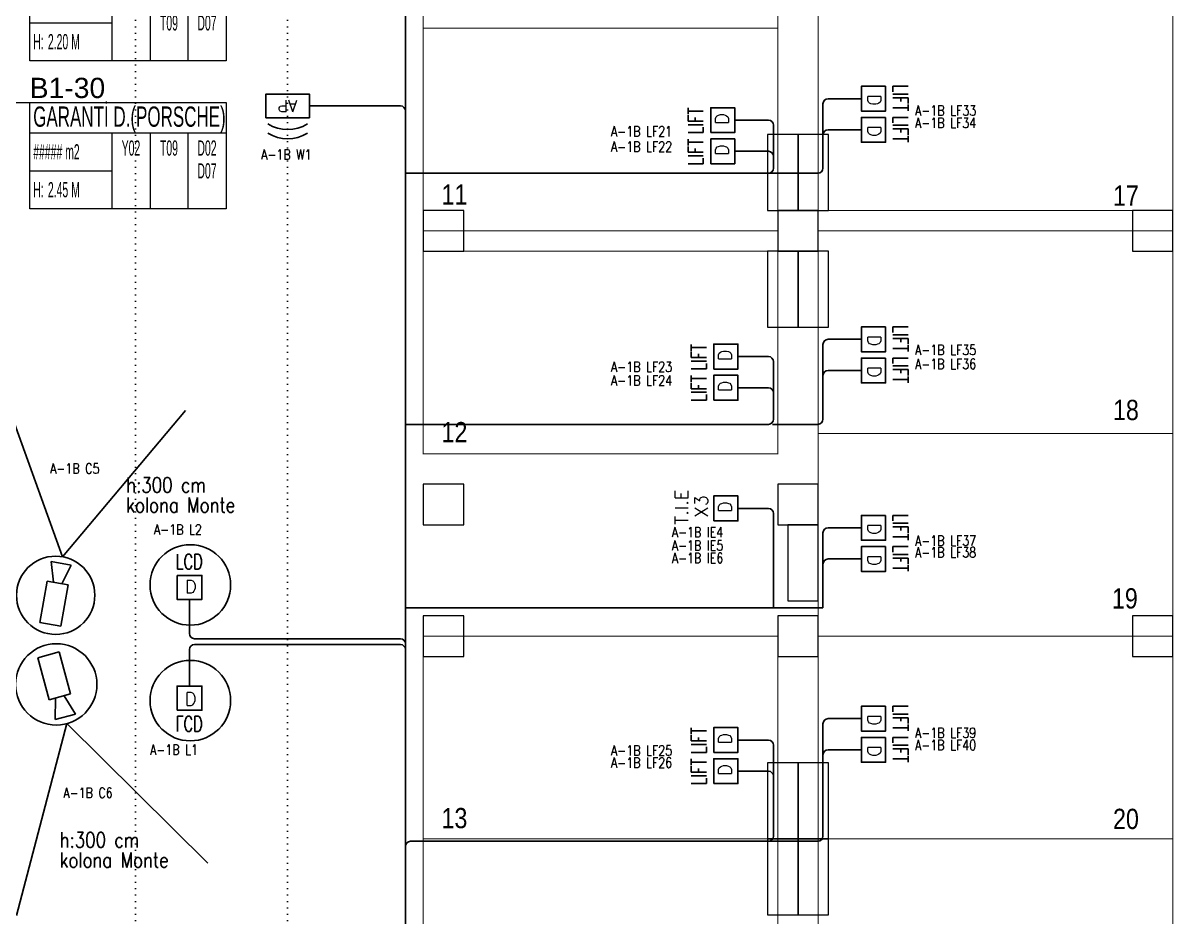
# Model space of a CAD drawing. Header units: metres. Extents: x -13621 to 152406, y -16073 to 22221.
# Drawn here: x 63650 to 65932, y 2686 to 4450 of the extents above; entities that cross this region are included whole.
import ezdxf
from ezdxf.enums import TextEntityAlignment as Align

# ---------------------------------------------------------------- set-up
doc = ezdxf.new("R2010")
doc.units = ezdxf.units.M
doc.header["$LTSCALE"] = 100
doc.header["$MEASUREMENT"] = 0
doc.linetypes.add('DOT2', pattern=[0.125, 0, -0.125])
doc.linetypes.add('HIDDEN', pattern=[0.375, 0.25, -0.125])
doc.layers.get('0').update_dxf_attribs({"color": 9, "lineweight": 9})
for name, color, linetype, lineweight in [('01', 9, 'Continuous', 9), ('05', 9, 'Continuous', 9), ('06D', 9, 'Continuous', 9), ('21', 9, 'Continuous', 9), ('21_mahal200', 9, 'Continuous', 9), ('Data  Tavan', 170, 'Continuous', 30), ('E-ACCESS POINT (KABLOSUZ ERİŞİM İÇİN)', 7, 'Continuous', 30), ('E-DAHİLİ DOME KAMERA', 7, 'Continuous', 30), ('E-DAHİLİ KAMERA', 7, 'Continuous', 30), ('E-DATA LCD EKRAN', 7, 'Continuous', 30), ('E-DATA LIFT PRIZI', 7, 'Continuous', 30), ('E-DATA PRİZİ (RJ45)', 7, 'Continuous', 30), ('E-DATA-TEKNISYEN IS EMRI', 7, 'Continuous', 30), ('E-YAZI', 7, 'Continuous', 30)]:
    doc.layers.add(name, color=color, linetype=linetype, lineweight=lineweight)
doc.styles.add('Arial', font='arial.ttf', dxfattribs={"height": 2.5})
doc.styles.add('E-YAZI', font='txttw.shx')
doc.styles.add('MuuM_TEXT-STANDART', font='ARIALN.TTF')
doc.dimstyles.new('MuuM_DIM200', dxfattribs={"dimscale": 20, "dimtxt": 2, "dimasz": 1, "dimexe": 1, "dimexo": 1, "dimgap": 1, "dimtad": 1, "dimdec": 1, "dimrnd": 0.5, "dimdsep": 46, "dimtxsty": 'MuuM_TEXT-STANDART', "dimblk": 'ARCHTICK', "dimcen": 0, "dimdle": 0.15, "dimclrd": 256, "dimclre": 256, "dimclrt": 256, "dimadec": 0, "dimazin": 0, "dimtfac": 5, "dimtdec": 1, "dimtix": 1, "dimtmove": 2, "dimatfit": 3, "dimldrblk": 'DOT', "dimfxl": 3, "dimfxlon": 1, "dimtolj": 1, "dimlwd": -1, "dimlwe": -1, "dimarcsym": 0})

# ---------------------------------------------------------------- blocks, each defined once
blk = doc.blocks.new('E-DATA-TEKNISYEN IS EMRI')
at = {"layer": 'E-DATA PRİZİ (RJ45)', "color": 6}
blk.add_line((0, 0), (0, 42), dxfattribs=at)
blk.add_lwpolyline([(-24.6, 89.6), (24.6, 89.6), (24.6, 42), (-24.6, 42)], close=True, dxfattribs=at)
at = {"layer": 'E-DATA PRİZİ (RJ45)', "color": 6, "style": 'E-YAZI'}
for s, p in [('T.I.E', (-32.1, 140.4)), ('X3', (-17.8, 101.3)), ('D', (-8.8, 54.6))]:
    blk.add_text(s, height=25.6, rotation=0, dxfattribs=at).set_placement(p)
blk = doc.blocks.new('E-DATA LCD EKRAN')
at = {"layer": 'E-DATA PRİZİ (RJ45)', "color": 1}
blk.add_line((0, 0), (0, 42), dxfattribs=at)
blk.add_lwpolyline([(-24.6, 89.6), (24.6, 89.6), (24.6, 42), (-24.6, 42)], close=True, dxfattribs=at)
blk.add_circle((1.6, 70.7), 79.4, dxfattribs=at)
at = {"layer": 'E-DATA PRİZİ (RJ45)', "color": 1, "style": 'E-YAZI'}
blk.add_text('D', height=25.6, dxfattribs=at).set_placement((-8.8, 54.6))
at = {"layer": 'E-YAZI', "color": 1, "style": 'E-YAZI', "width": 0.7}
blk.add_text('LCD', height=30, dxfattribs=at).set_placement((-27, 101.6))
blk = doc.blocks.new('*U215')
at = {"layer": 'E-ACCESS POINT (KABLOSUZ ERİŞİM İÇİN)', "color": 4}
blk.add_lwpolyline([(-2.39, 3.24), (2.39, 3.24), (2.39, 0.65), (-2.39, 0.65)], close=True, dxfattribs=at)
at = {"layer": 'E-ACCESS POINT (KABLOSUZ ERİŞİM İÇİN)', "color": 3}
for centre in [(0, 1.56), (0, 0.55)]:
    blk.add_arc(centre, 3.99, 57.1828, 122.8172, dxfattribs=at)
at = {"layer": 'E-ACCESS POINT (KABLOSUZ ERİŞİM İÇİN)', "color": 3, "style": 'E-YAZI'}
blk.add_text('AP', height=1.28, dxfattribs=at).set_placement((-1.05, 1.31))
blk = doc.blocks.new('E-DATA LIFT PRIZI')
at = {"layer": 'E-DATA LIFT PRIZI', "color": 2}
blk.add_line((0, 0), (0, 42), dxfattribs=at)
blk.add_lwpolyline([(-24.6, 89.6), (24.6, 89.6), (24.6, 42), (-24.6, 42)], close=True, dxfattribs=at)
at = {"layer": 'E-DATA LIFT PRIZI', "color": 2, "style": 'E-YAZI', "width": 0.7}
blk.add_text('LIFT', height=30, dxfattribs=at).set_placement((-28, 104.2))
at = {"layer": 'E-DATA LIFT PRIZI', "color": 2, "style": 'E-YAZI'}
blk.add_text('D', height=25.6, dxfattribs=at).set_placement((-8.8, 54.6))
blk = doc.blocks.new('100_DAHİLİ DOME KAMERA')
at = {"layer": 'E-DAHİLİ DOME KAMERA', "color": 4}
for p, q in [((-1.936, 0.715), (-1.936, -0.689)), ((0.82, 0.715), (-1.936, 0.715)), ((0.82, -0.689), (0.82, 0.715)), ((0.82, 0.294), (2.131, 0.668)), ((2.131, 0.668), (2.131, -0.643)), ((-1.936, -0.689), (0.82, -0.689)), ((0.82, -0.268), (2.131, -0.643))]:
    blk.add_line(p, q, dxfattribs=at)
at = {"layer": 'E-DAHİLİ DOME KAMERA', "color": 4, "linetype": 'Continuous'}
blk.add_circle((0, 0), 2.566, dxfattribs=at)
at = {"layer": 'E-DAHİLİ KAMERA', "color": 4}
for q in [(13.416, 6.264), (13.416, -6.264)]:
    blk.add_line((2.566, 0), q, dxfattribs=at)
blk = doc.blocks.new('p-kolon_80x80')
blk.add_lwpolyline([(-40, -40), (40, -40), (40, 40), (-40, 40)], close=True)
blk = doc.blocks.new('1.bod.mimari.elk')
at = {"layer": '01'}
for p in [(8480, -4590), (9180, -4590), (9880, -4590), (8480, -5130), (9180, -5130), (8480, -5390), (9180, -5390), (9880, -5390)]:
    blk.add_blockref('p-kolon_80x80', p, dxfattribs=at)
blk = doc.blocks.new('p-işyeri')
at = {"color": 0, "const_width": 2}
blk.add_lwpolyline([(200, 0), (200, 700), (-200, 700), (-200, 0)], close=True, dxfattribs=at)
blk = doc.blocks.new('p-birim')
blk.add_lwpolyline([(0, 0), (1, 0), (1, 1), (0, 1)], close=True)
blk = doc.blocks.new('0_roomno2')
blk.add_lwpolyline([(19.38, -10.5), (0, -10.5), (0, 0), (19.38, 0)], close=True)
for points in [[(0, -3), (19.38, -3)], [(8.12, -3), (8.12, -10.5)], [(11.88, -3), (11.88, -10.5)], [(15.62, -3), (15.62, -10.5)], [(0, -6.75), (8.12, -6.75)]]:
    blk.add_lwpolyline(points)
at = {"style": 'MuuM_TEXT-STANDART', "width": 0.6}
blk.add_text('H:', height=1.5, dxfattribs=at).set_placement((0.35, -8.61), align=Align.MIDDLE_LEFT)
at = {"style": 'Arial'}
blk.add_attdef('ODANO', (0, 1.17), '', height=2, dxfattribs=at)
blk.add_attdef('MEKANADI', text='', height=2, dxfattribs=at).set_placement((0.35, -3), align=Align.BOTTOM_LEFT)
at = {"style": 'MuuM_TEXT-STANDART', "width": 0.6}
for tag, p in [('M2', (0.35, -4.88)), ('TEMIZTAVANYUKSEKLIGI', (1.8, -8.61))]:
    blk.add_attdef(tag, text='', height=1.5, dxfattribs=at).set_placement(p, align=Align.MIDDLE_LEFT)
for tag, p in [('YER01', (10, -4.5)), ('TAVAN01', (13.75, -4.5)), ('DUVAR01', (17.5, -4.5)), ('YER02', (10, -6.75)), ('TAVAN02', (13.75, -6.75)), ('DUVAR02', (17.5, -6.75)), ('YER03', (10, -9)), ('TAVAN03', (13.75, -9)), ('DUVAR03', (17.5, -9))]:
    blk.add_attdef(tag, text='', height=1.5, dxfattribs=at).set_placement(p, align=Align.MIDDLE_CENTER)
blk = doc.blocks.new('_ArchTick')
at = {"color": 0, "linetype": 'ByBlock', "const_width": 0.15}
blk.add_lwpolyline([(-0.5, -0.5), (0.5, 0.5)], dxfattribs=at)
blk = doc.blocks.new('_Dot')
at = {"color": 0, "linetype": 'ByBlock', "lineweight": -2}
blk.add_line((-0.5, 0), (-1, 0), dxfattribs=at)
at = {"color": 0, "linetype": 'ByBlock', "const_width": 0.5}
blk.add_lwpolyline([(-0.25, 0, 1), (0.25, 0, 1)], format="xyb", close=True, dxfattribs=at)
blk = doc.blocks.new('1.bod.mimari1.elk')
at = {"layer": '06D', "linetype": 'DOT2'}
for points in [[(7872.5, -3317.79), (7872.5, -7740, 0.4142136), (8472.5, -8340), (11395.6, -8340)], [(8172.5, -3317.79), (8172.5, -7740, 0.4142136), (8472.5, -8040), (11395.6, -8040)]]:
    blk.add_lwpolyline(points, format="xyb", dxfattribs=at)
at = {"layer": '01'}
blk.add_blockref('p-kolon_80x80', (9180, -5390), dxfattribs=at)
at = {"layer": '05', "xscale": 60, "yscale": 150}
for p in [(9120, -4550), (9180, -4550), (9120, -4780), (9180, -4780), (9160, -5320), (9120, -5790), (9180, -5790), (9120, -5940), (9180, -5940)]:
    blk.add_blockref('p-birim', p, dxfattribs=at)
at = {"layer": '06D', "color": 89, "linetype": 'HIDDEN', "true_color": 0x2e4d23, "rotation": 90}
for p in [(9140, -3990), (9920, -4350), (9140, -4390), (9920, -4790), (9140, -4830), (9920, -5190), (9140, -5590), (9920, -5590), (9140, -5990), (9920, -5990)]:
    blk.add_blockref('p-işyeri', p, dxfattribs=at)
at = {"layer": '21_mahal200'}
ref = blk.add_blockref('0_roomno2', (7663.28, -4044.64), dxfattribs=dict(at, xscale=20, yscale=20, zscale=20))
ref.add_attrib('ODANO', 'B1-31', (7663.28, -4036), dxfattribs={"layer": '0', "height": 40, "style": 'Arial'})
ref.add_attrib('MEKANADI', 'G. SOR. O.(PORSCHE)', dxfattribs={"layer": '0', "height": 40, "style": 'Arial', "width": 0.6}).set_placement((7670.28, -4104.64), align=Align.BOTTOM_LEFT)
ref.add_attrib('M2', '##### m2', dxfattribs={"layer": '0', "height": 30, "style": 'MuuM_TEXT-STANDART', "width": 0.6}).set_placement((7670.28, -4142.14), align=Align.MIDDLE_LEFT)
ref.add_attrib('TEMIZTAVANYUKSEKLIGI', '2.20 M', dxfattribs={"layer": '0', "height": 30, "style": 'MuuM_TEXT-STANDART', "width": 0.6}).set_placement((7699.28, -4216.8), align=Align.MIDDLE_LEFT)
ref.add_attrib('YER01', 'Y02', dxfattribs={"layer": '0', "height": 30, "style": 'MuuM_TEXT-STANDART', "width": 0.6}).set_placement((7863.28, -4134.64), align=Align.MIDDLE_CENTER)
ref.add_attrib('TAVAN01', 'T05', dxfattribs={"layer": '0', "height": 30, "style": 'MuuM_TEXT-STANDART', "width": 0.6}).set_placement((7938.28, -4134.64), align=Align.MIDDLE_CENTER)
ref.add_attrib('DUVAR01', 'D02', dxfattribs={"layer": '0', "height": 30, "style": 'MuuM_TEXT-STANDART', "width": 0.6}).set_placement((8013.28, -4134.64), align=Align.MIDDLE_CENTER)
ref.add_attrib('TAVAN02', 'T09', dxfattribs={"layer": '0', "height": 30, "style": 'MuuM_TEXT-STANDART', "width": 0.6}).set_placement((7938.28, -4179.64), align=Align.MIDDLE_CENTER)
ref.add_attrib('DUVAR02', 'D07', dxfattribs={"layer": '0', "height": 30, "style": 'MuuM_TEXT-STANDART', "width": 0.6}).set_placement((8013.28, -4179.64), align=Align.MIDDLE_CENTER)
ref = blk.add_blockref('0_roomno2', (7663.28, -4336.7), dxfattribs=dict(at, xscale=20, yscale=20, zscale=20))
ref.add_attrib('ODANO', 'B1-30', (7663.28, -4328.06), dxfattribs={"layer": '0', "height": 40, "style": 'Arial'})
ref.add_attrib('MEKANADI', 'GARANTİ D.(PORSCHE)', dxfattribs={"layer": '0', "height": 40, "style": 'Arial', "width": 0.6}).set_placement((7670.28, -4396.7), align=Align.BOTTOM_LEFT)
ref.add_attrib('M2', '##### m2', dxfattribs={"layer": '0', "height": 30, "style": 'MuuM_TEXT-STANDART', "width": 0.6}).set_placement((7670.28, -4434.2), align=Align.MIDDLE_LEFT)
ref.add_attrib('TEMIZTAVANYUKSEKLIGI', '2.45 M', dxfattribs={"layer": '0', "height": 30, "style": 'MuuM_TEXT-STANDART', "width": 0.6}).set_placement((7699.28, -4508.86), align=Align.MIDDLE_LEFT)
ref.add_attrib('YER01', 'Y02', dxfattribs={"layer": '0', "height": 30, "style": 'MuuM_TEXT-STANDART', "width": 0.6}).set_placement((7863.28, -4426.7), align=Align.MIDDLE_CENTER)
ref.add_attrib('TAVAN01', 'T09', dxfattribs={"layer": '0', "height": 30, "style": 'MuuM_TEXT-STANDART', "width": 0.6}).set_placement((7938.28, -4426.7), align=Align.MIDDLE_CENTER)
ref.add_attrib('DUVAR01', 'D02', dxfattribs={"layer": '0', "height": 30, "style": 'MuuM_TEXT-STANDART', "width": 0.6}).set_placement((8013.28, -4426.7), align=Align.MIDDLE_CENTER)
ref.add_attrib('DUVAR02', 'D07', dxfattribs={"layer": '0', "height": 30, "style": 'MuuM_TEXT-STANDART', "width": 0.6}).set_placement((8013.28, -4471.7), align=Align.MIDDLE_CENTER)
at = {"layer": '21', "style": 'MuuM_TEXT-STANDART'}
for s, p in [('11', (8527.29, -4550.41)), ('17', (9852.82, -4552.56)), ('18', (9852.82, -4975.61)), ('12', (8527.29, -5019.46)), ('19', (9850.69, -5347.44)), ('13', (8527.29, -5781.04)), ('20', (9852.82, -5782.66))]:
    blk.add_text(s, height=40, dxfattribs=at).set_placement(p, align=Align.BOTTOM_RIGHT)
at = {"layer": '21_mahal200'}
blk.add_leader([(7392.74, -4336.7), (7663.28, -4336.7)], dimstyle='MuuM_DIM200', override={"dimasz": 1, "dimfxl": 10}, dxfattribs=at)

msp = doc.modelspace()

# ---------------------------------------------------------------- linework, layer by layer
at = {"layer": 'Data  Tavan'}
for p, q in [((64405.1, 4565.9), (64405.1, 4153.4)), ((65229.2, 4287.8), (65229.2, 4290.7)), ((65263.1, 4300.7), (65239.2, 4300.7)), ((64215.6, 4286.4), (64395.1, 4286.4)), ((65229.2, 4287.8), (65229.2, 4223.4)), ((65097.2, 4258.3), (65121.5, 4258.3)), ((65131.5, 4186.8), (65131.5, 4248.3)), ((65229.2, 4223.4), (65229.2, 4163.4)), ((65263.1, 4239.2), (65239.2, 4239.2)), ((65097.2, 4196.8), (65121.5, 4196.8)), ((65131.5, 4186.8), (65131.5, 4163.4)), ((64405.1, 3658), (64405.1, 4153.4)), ((64405.1, 4153.4), (65121.5, 4153.4)), ((65219.2, 4153.4), (65121.5, 4153.4)), ((65229.2, 3754.3), (65229.2, 3815.8)), ((65263.1, 3825.8), (65239.2, 3825.8)), ((65103.4, 3791.7), (65121.5, 3791.7)), ((65131.5, 3720.3), (65131.5, 3781.7)), ((65229.2, 3754.3), (65229.2, 3668)), ((65263.1, 3764.3), (65239.2, 3764.3)), ((65103.4, 3730.3), (65121.5, 3730.3)), ((65131.5, 3668), (65131.5, 3720.3)), ((64405.1, 3295.9), (64405.1, 3658)), ((64405.1, 3658), (65121.5, 3658)), ((65219.2, 3658), (65129.5, 3658)), ((65103.4, 3492.1), (65121.5, 3492.1)), ((65131.5, 3482.1), (65131.5, 3295.9)), ((65263.1, 3453.8), (65239.2, 3453.8)), ((65229.2, 3382.3), (65229.2, 3443.8)), ((65229.2, 3295.9), (65229.2, 3382.3)), ((65263.1, 3392.3), (65239.2, 3392.3)), ((64405.1, 3219.2), (64405.1, 3295.9)), ((64405.1, 3295.9), (65229.2, 3295.9)), ((63978.8, 3270.4), (63978.8, 3250.7)), ((63978.8, 3250.7), (63978.8, 3245)), ((64094, 3235), (63988.8, 3235)), ((63988.8, 3223.4), (64121.9, 3223.4)), ((64094, 3235), (64182.7, 3235)), ((64097.5, 3223.4), (64263.8, 3223.4)), ((64182.7, 3235), (64395.1, 3235)), ((64263.8, 3223.4), (64395.1, 3223.4)), ((64405.1, 3225), (64405.1, 3213.4)), ((63978.8, 3183.5), (63978.8, 3213.4)), ((64405.1, 3185), (64405.1, 3213.4)), ((64405.1, 3185), (64405.1, 2820.5)), ((65229.2, 3005.7), (65229.2, 3067.2)), ((65263.1, 3077.2), (65239.2, 3077.2)), ((65103.4, 3035), (65121.5, 3035)), ((65131.5, 2963.5), (65131.5, 3025)), ((65263.1, 3015.7), (65239.2, 3015.7)), ((65229.2, 3005.7), (65229.2, 2845.2)), ((65103.4, 2973.5), (65121.5, 2973.5)), ((65131.5, 2845.2), (65131.5, 2963.5)), ((64415.1, 2835.2), (65121.5, 2835.2)), ((65131.5, 2835.2), (65107.7, 2835.2)), ((65219.2, 2835.2), (65131.5, 2835.2)), ((64405.1, 2494.5), (64405.1, 2825.2))]:
    msp.add_line(p, q, dxfattribs=at)
for centre, start, end in [((65239.2, 4290.7), 90, 180), ((64395.1, 4276.4), 0, 90), ((65121.5, 4248.3), 0, 90), ((65239.2, 4229.2), 90, 180), ((65121.5, 4186.8), 0, 90), ((65121.5, 4163.4), 270, 0), ((65219.2, 4163.4), 270, 0), ((65239.2, 3815.8), 90, 180), ((65121.5, 3781.7), 0, 90), ((65239.2, 3754.3), 90, 180), ((65121.5, 3720.3), 0, 90), ((65121.5, 3668), 270, 0), ((65219.2, 3668), 270, 0), ((65121.5, 3482.1), 0, 90), ((65239.2, 3443.8), 90, 180), ((65239.2, 3382.3), 90, 180), ((63988.8, 3245), 180, 270), ((63988.8, 3213.4), 90, 180), ((64395.1, 3225), 0, 90), ((64395.1, 3213.4), 0, 90), ((65239.2, 3067.2), 90, 180), ((65121.5, 3025), 0, 90), ((65239.2, 3005.7), 90, 180), ((65121.5, 2963.5), 0, 90), ((64415.1, 2825.2), 90, 180), ((65121.5, 2845.2), 270, 0), ((65219.2, 2845.2), 270, 0)]:
    msp.add_arc(centre, 10, start, end, dxfattribs=at)

# ---------------------------------------------------------------- block references
at = {"layer": '06D'}
for name in ['1.bod.mimari.elk', '1.bod.mimari1.elk']:
    msp.add_blockref(name, (56000, 8630), dxfattribs=at)
at = {"layer": 'E-ACCESS POINT (KABLOSUZ ERİŞİM İÇİN)', "xscale": 18, "yscale": 18, "zscale": 18, "rotation": 179.9999999999971}
msp.add_blockref('*U215', (64172.5, 4321.4), dxfattribs=at)
at = {"layer": 'E-DAHİLİ DOME KAMERA'}
for p, xscale, yscale, zscale, rotation in [((63714.6, 3320.6), 30.10828965441314, 30.10828965441314, 30.10828965441314, 79.92722748968409), ((63715.8, 3144.8), 31.24999999833671, 31.24999999833671, 31.24999999833671, 285.2435638342203)]:
    msp.add_blockref('100_DAHİLİ DOME KAMERA', p, dxfattribs=dict(at, xscale=xscale, yscale=yscale, zscale=zscale, rotation=rotation))
at = {"layer": 'E-DATA LCD EKRAN', "color": 1}
msp.add_blockref('E-DATA LCD EKRAN', (63978.8, 3270.4), dxfattribs=at)
at = {"layer": 'E-DATA LCD EKRAN', "color": 1, "xscale": -1, "rotation": 180}
msp.add_blockref('E-DATA LCD EKRAN', (63978.8, 3183.5), dxfattribs=at)
at = {"layer": 'E-DATA LIFT PRIZI', "color": 1}
for p, rotation in [((65263.1, 4300.7), 270), ((65097.2, 4258.3), 89.99999999999999), ((65263.1, 4239.2), 270), ((65097.2, 4196.8), 89.99999999999999), ((65263.1, 3825.8), 270), ((65103.4, 3791.7), 89.99999999999999), ((65263.1, 3764.3), 270), ((65103.4, 3730.3), 89.99999999999999), ((65263.1, 3453.8), 270), ((65263.1, 3392.3), 270), ((65263.1, 3077.2), 270), ((65103.4, 3035), 89.99999999999999), ((65263.1, 3015.7), 270), ((65103.4, 2973.5), 89.99999999999999)]:
    msp.add_blockref('E-DATA LIFT PRIZI', p, dxfattribs=dict(at, rotation=rotation))
at = {"layer": 'E-DATA-TEKNISYEN IS EMRI', "color": 1, "rotation": 90}
msp.add_blockref('E-DATA-TEKNISYEN IS EMRI', (65103.4, 3492.1), dxfattribs=at)

# ---------------------------------------------------------------- texts
at = {"layer": 'E-YAZI', "color": 6, "style": 'E-YAZI', "width": 0.8}
for s, p in [('A-1B LF33', (65411, 4267.3)), ('A-1B LF21', (64810.8, 4226.3)), ('A-1B LF34', (65411, 4242.9)), ('A-1B W1', (64120.2, 4180.4)), ('A-1B LF22', (64810.8, 4196.1)), ('A-1B LF35', (65411, 3794.9)), ('A-1B LF23', (64810.8, 3761.6)), ('A-1B LF36', (65411, 3767.2)), ('A-1B LF24', (64810.8, 3734.6)), ('A-1B C5', (63703.6, 3560.8)), ('A-1B L2', (63908.5, 3440.3)), ('A-1B IE4', (64930.9, 3435.2)), ('A-1B IE5', (64930.9, 3409)), ('A-1B LF37', (65411, 3418.4)), ('A-1B IE6', (64930.9, 3384.2)), ('A-1B LF38', (65411, 3395.4)), ('A-1B LF39', (65411, 3039.1)), ('A-1B LF40', (65411, 3015.2)), ('A-1B L1', (63900.9, 3005.9)), ('A-1B LF25', (64810.8, 3004.3)), ('A-1B LF26', (64810.8, 2980.4)), ('A-1B C6', (63729.8, 2920.9))]:
    msp.add_text(s, height=20, dxfattribs=at).set_placement(p)
at = {"layer": 'E-YAZI', "color": 30, "style": 'E-YAZI', "width": 0.8}
for s, p in [('h:300 cm', (63853.9, 3523.4)), ('kolona Monte', (63853.9, 3483.8)), ('h:300 cm', (63722.5, 2822.9)), ('kolona Monte', (63722.5, 2783.3))]:
    msp.add_text(s, height=30, dxfattribs=at).set_placement(p)

doc.saveas('drawing.dxf')
